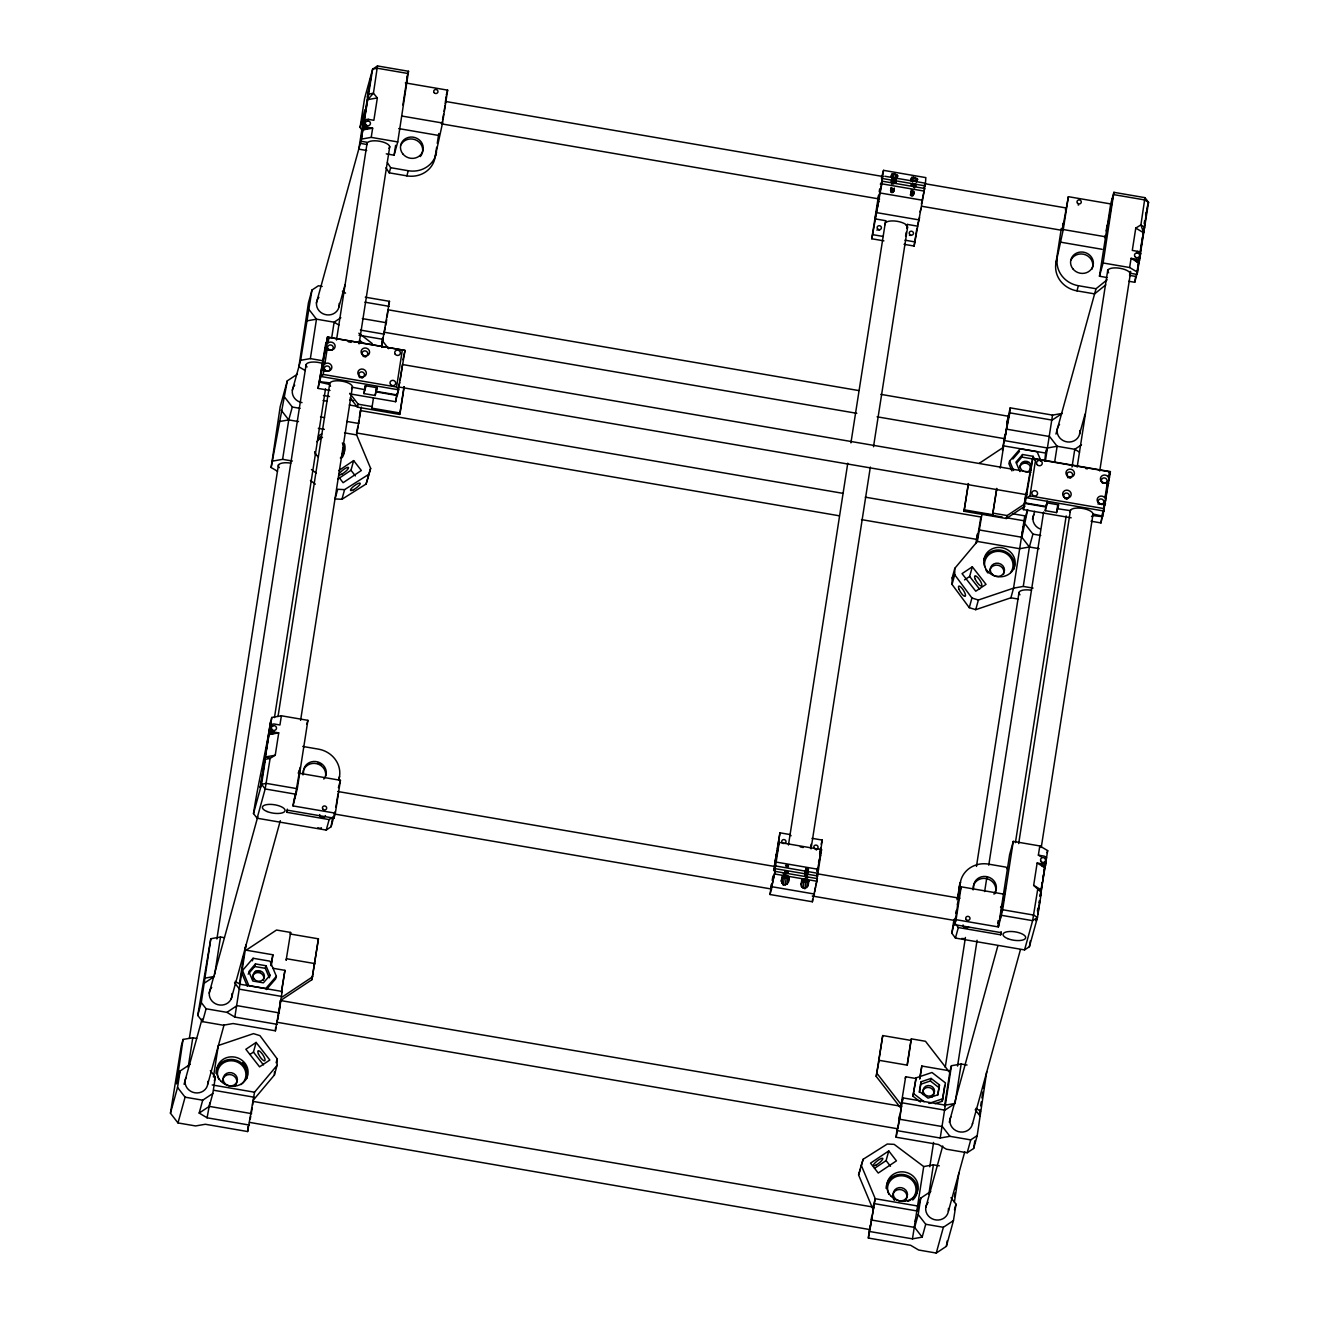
<?xml version="1.0" encoding="UTF-8"?>
<svg xmlns="http://www.w3.org/2000/svg" width="1319" height="1319" viewBox="0 0 1319 1319"><rect width="100%" height="100%" fill="white"/><g stroke="black" fill="none" stroke-linecap="round" stroke-linejoin="round"><path stroke-width="1.5" d="M253.116 1100.376L274.401 1075.001L274.467 1071.786M274.401 1075.001L277.072 1065.34L277.188 1058.893L259.958 1035.646L253.495 1033.634L218.327 1045.505L213.431 1077.062M1018.466 599.106L1010.898 597.804L975.73 609.675L969.267 607.663L952.038 584.416L952.153 577.969L954.808 568.308L977.363 541.449L982.078 513.569M952.038 584.416L954.709 574.754L954.808 568.308M276.875 1021.384L277.122 1021.928M300.171 767.295L294.879 798.077M388.017 309.833L387.176 316.873M402.526 364.126L400.201 379.823M441.469 122.997L441.552 123.871L442.145 121.727M774.731 867.242L775.044 866.468L774.731 871.298L817.401 878.635L812.389 901.767L770.065 894.513L775.061 871.249M774.731 871.298L779.216 842.379L821.539 849.634L817.055 878.553M818.209 873.376L775.869 866.006M252.72 1101.349L873.689 1207.149L869.946 1229.605L869.864 1228.731M924.652 188.386L914.116 246.043L904.043 244.312M925.46 183.226L924.306 188.419L924.668 184.033M280.469 1000.527L901.438 1106.328L899.723 1119.254L897.695 1128.784L276.957 1022.258L276.908 1021.153M1001.236 906.219L1000.56 907.472M1062.191 229.506L1062.29 230.38L1068.374 196.679L1110.697 203.934L1113.896 192.327L1144.941 197.652L1148.552 202.318L1140.16 255.128M771.153 888.116L771.17 889.055L775.028 871.348M953.983 919.475L951.84 933.225L955.434 938.056L1024.566 949.911L1029.414 946.696L1037.476 917.447L1041.351 892.468L1033.667 885.362L1037.146 863.022L1045.011 867.721L1046.561 857.729A4.303 3.99 15.4 0 0 1043.741 856.064L1038.366 855.141L1039.801 845.941L1013.272 841.39L1009.612 854.646L998.384 926.944L956.061 919.689L954.692 924.668L1001.253 932.665L1000.659 934.808L958.336 927.537L955.945 924.306M1108.636 272.819A11.459 4.254 8.8 0 1 1115.709 267.889A11.459 4.254 8.8 0 1 1130.169 273.247L1136.912 274.401L1137.506 272.225L1129.641 267.526L1131.075 258.326L1138.94 263.009L1140.49 253.034A4.303 3.99 15.4 0 0 1137.67 251.352L1132.296 250.429L1135.774 228.088L1140.902 224.922L1144.941 197.652M386.253 153.845L394.084 155.197L397.744 141.924L408.527 71.275L377.481 65.95L373.442 93.22L367.721 99.634L360.994 141.248L367.737 142.403A11.459 4.254 8.8 0 1 382.362 141.858A11.459 4.254 8.8 0 1 388.94 148.272M1107.301 277.584L1099.469 276.232L1103.113 262.976L1113.896 192.327M921.404 203.967L924.603 188.469L881.982 181.148L882.312 176.317L881.999 177.109M235.194 981.369L239.943 984.221L282.266 991.476L275.391 1030.815L233.067 1023.544L223.257 1025.226L202.565 1021.648L197.735 1015.432L201.279 1002.555L210.809 938.732L220.504 937.018L224.428 937.694M196.679 1038.416L192.772 1037.756L183.061 1039.454L181.28 1045.918L170.448 1113.203L177.983 1122.931L195.624 1125.948L205.319 1124.266L247.642 1131.537L254.534 1092.214L277.072 1065.34M381.9 344.935L389.484 301.326L365.297 297.187M770.065 894.513L771.483 884.225M812.389 901.767L812.586 899.377M884.818 176.251L925.427 183.209L925.856 177.62L883.532 170.349L881.982 181.148M950.983 1197.668L956.011 1204.165L953.456 1220.586L946.366 1246.34L936.259 1253.05L918.634 1250.016L910.687 1245.317L868.364 1238.046L869.353 1229.292M868.364 1238.046L875.255 1198.724L861.241 1165.271L863.137 1159.286L887.291 1144.018L894.167 1144.364L923.712 1166.557L933.407 1164.842L939.293 1165.848M986.727 1071.77L977.198 1135.593L973.653 1148.47L967.19 1152.757L946.382 1149.195L938.436 1144.48L896.112 1137.225L897.101 1128.47M896.112 1137.225L903.004 1097.903L945.327 1105.157L955.038 1103.459L961.155 1064.021L967.041 1065.027M923.712 1166.557L912.468 1238.854L870.144 1231.583M1009.81 412.847L1010.206 407.851L1052.529 415.106L1062.24 413.408L1052.133 420.101L1009.81 412.847L1002.44 450.373M1052.529 415.106L1045.538 460.067M247.642 1131.537L248.038 1126.508M275.391 1030.815L275.655 1027.468M294.747 796.874L294.978 794.78M445.228 103.805L446.036 96.716M955.154 918.139L951.84 933.225M1026.363 492.531L1026.528 494.229M1036.289 918.568L1036.223 920.975L1036.8 918.832M1143.491 228.418L1143.425 230.825L1144.002 228.682M771.203 887.423L771.582 884.455M817.236 876.195L817.368 873.722L817.055 874.497M878.685 195.443L878.421 198.905L882.312 181.115L871.793 238.772L883.895 240.849M1005.16 434.841L1004.798 438.782L1008.639 416.293L880.845 394.365M252.605 1105.157L252.968 1100.64M280.353 1004.336L280.535 1000.363M338.027 793.956L335.867 807.31M870.012 1227.198L870.293 1225.087M977.511 534.937L977.148 539.455L980.891 516.999L865.264 497.164M1005.243 434.215L1004.781 438.683L1008.392 417.002M1022.868 528.787L1023.148 526.66M1039.883 900.91L1037.74 914.265M359.428 417.595L360.268 410.539L842.956 493.339M444.948 105.932L444.107 111.373M1062.636 225.862L1063.015 223.274M915.271 1221.526L915.666 1218.937M997.758 923.267L998.137 920.695M277.485 471.279L271.137 467.503L280.205 406.615L287.295 380.861L297.385 374.167M183.061 1039.454L176.548 1083.888L180.093 1071.012L190.183 1064.301M271.137 467.503L287.295 380.861M170.448 1113.203L177.537 1087.45L180.093 1071.012M189.359 1038.432L278.49 464.585M188.172 1067.335L192.772 1037.756M272.918 461.04L282.612 459.342L288.746 419.904L292.29 407.027L284.739 397.299M197.735 1015.432L210.809 938.732M292.373 390.16L300.65 360.318L311.96 290.048L318.423 285.761L322.199 286.421M216.893 938.996L306.107 364.638M214.684 974.494L220.504 937.018M300.65 360.318L310.361 358.603L316.478 319.182L308.943 309.437M329.997 390.44L318.06 388.396L325.875 342.775M318.06 388.396L327.442 337.103L405.032 350.425L397.481 395.008L376.327 391.38L377.316 387.77L366.039 385.84L363.912 393.573L375.19 395.502L376.937 387.44M326.238 830.08L329.14 819.577L334.02 816.181L331.118 826.7L326.238 830.08L257.123 818.225L253.495 813.559C258.095 782.728 265.778 752.572 270.56 721.79L263.816 765.168L271.747 717.487L281.376 715.788L307.904 720.339L297.286 788.696L293.016 805.909L335.339 813.163L340.434 780.304L298.11 773.033M402.905 359.774L405.032 350.425L327.442 337.103L319.89 381.702L330.014 382.873A11.459 4.254 8.8 0 1 342.924 381.339A11.459 4.254 8.8 0 1 352.338 387.275L364.967 389.699L365.577 385.758M362.247 130.713L360.087 127.349L364.588 98.43L372.634 69.165L377.481 65.95M249.423 1125.074L207.099 1117.803L209.836 1102.717M323.221 374.448L396.574 387.028L398.915 389.863L321.308 376.542L323.221 374.448L323.831 370.507L322.578 369.238M325.133 362.148L323.287 363.896L325.133 362.148L327.013 349.98L325.711 349.057M328.926 337.631L328.316 341.588L326.452 343.484M207.099 1117.803L199.169 1113.071L209.259 1106.377L212.804 1093.5L215.36 1077.062L210.331 1070.583M264.41 763.042L271.747 717.487M360.994 141.248L367.737 97.87M253.495 813.559L261.558 784.294L265.432 759.315L270.115 758.392L275.242 755.226L278.721 732.869L269.092 734.568L271.401 724.708A4.303 3.99 15.4 0 1 274.566 724.065L279.941 724.988L281.376 715.788M361.604 139.072L371.216 137.374L372.65 128.174L363.022 129.872L365.33 120.013A4.303 3.99 15.4 0 1 368.496 119.37L373.871 120.293L377.349 97.936L373.442 93.22L368.759 94.144L367.144 99.997L360.417 143.375L367.144 144.529M331.663 337.977L334.119 322.199L340.846 317.731M274.467 717.585L325.529 388.808M278.029 716.481L329.865 382.757M336.51 340.022L367.177 142.633M239.497 983.133L244.048 953.835M300.6 720.355L352.437 386.632M359.081 343.896L389.748 146.508M329.14 819.577L286.817 812.306L287.311 809.157M293.016 805.909L294.219 798.176M394.084 155.197L395.618 145.337M271.038 965.426L272.868 954.775L244.658 949.927L246.076 944.783L234.848 1017.081L277.171 1024.335M271.17 965.706L272.868 954.775M370.639 468.377L368.743 474.362L344.589 489.629L337.713 489.283L335.059 498.945L341.934 499.291L366.088 484.024L367.985 478.039L370.639 468.377L356.625 434.924L361.34 407.06M363.912 393.573L365.132 385.676M382.015 341.951L382.592 338.159M281.689 990.091L284.937 970.339L273.049 968.294M245.928 950.339L276.528 930.027L290.642 932.451L286.124 960.281L286.553 958.732L314.763 963.579L314.351 965.129M404.191 386.714L400.102 413.012L371.892 408.165L373.458 398.058M281.475 992.58L284.937 970.339M381.702 347.441L382.955 339.346L358.999 335.24M375.19 395.502L376.41 387.621M396.574 387.028L402.295 350.227M349.881 393.853L395.651 401.718L396.871 393.82M395.651 401.718L398.635 387.654M331.118 826.7L332.339 818.835M385.989 167.777L389.237 172.838L406.862 175.856A25.061 23.264 15.4 0 0 435.122 157.093L436.655 147.266M437.265 143.342L438.798 133.516M338.983 780.024L339.544 776.38A25.061 23.264 15.4 0 0 318.44 749.143L302.76 746.439M435.122 157.093L442.541 123.013L447.652 90.154L405.329 82.899M286.817 812.306L287.41 810.163L333.954 818.159L334.944 811.877M281.31 1000.016L311.911 979.687L318.423 938.831L290.213 934L290.642 932.451M350.162 397.827L357.4 407.159L399.723 414.43L404.01 386.813M311.911 979.687L318.423 938.831M773.626 870.425L779.958 832.817L790.213 834.581A11.459 4.254 8.8 0 0 791.07 835.768M871.793 238.772L878.536 195.393M779.958 832.817L777.501 848.595L779.216 842.379M781.277 881.108L782.118 876.245L784.261 878.322L788.976 878.157L786.849 876.08L788.795 879.872L788.333 882.312L786.998 884.274L783.239 884.901L781.277 881.108L783.222 875.816L784.97 875.75L783.09 876.69M781.821 883.384L782.711 877.696M891.479 177.768L892.073 173.976L893.754 173.729L898.107 175.955L895.337 178.049L896.871 178.675L897.019 177.785M891.842 176.911L891.71 177.785L893.441 177.719L890.968 175.823L892.073 173.976M783.272 877.597L783.684 874.975L787.822 875.684L787.41 878.306C775.358 877.564 790.642 873.376 787.41 878.306M891.347 182.203C891.083 176.614 902.608 185.501 891.347 182.203L891.759 179.565M788.465 845.001L847.771 463.183M850.92 442.871L885.626 220.685L875.371 218.921M890.49 190.645L892.254 188.073L894.101 190.051L893.227 192.162L891.43 192.459L890.984 187.479M890.754 191.733L891.298 188.205M783.239 884.901L784.261 878.322M892.996 178.659L893.754 173.729M784.508 878.091L784.92 875.47M892.584 182.698L892.996 180.076L895.898 180.274L895.486 182.912M891.43 192.459L892.007 188.716M786.025 878.355L786.437 875.734M892.336 192.623L892.914 188.881M785.118 885.214L786.14 878.652M894.101 182.962L894.513 180.34M894.876 178.972L895.65 174.042M893.227 192.162L893.787 188.633M893.886 191.222L894.364 188.056M786.998 884.274L787.872 878.586M896.656 178.659L897.233 174.866M788.251 877.58L788.399 876.706M788.333 882.312L789.174 877.465M801.029 884.488L801.87 879.641L804.705 879.13L802.842 880.086L801.029 884.488L801.573 886.78L804.87 888.61L808.085 885.709L808.151 880.086L806.601 879.46L808.003 880.977M801.573 886.78L801.87 879.641M911.231 181.165L911.825 177.373L913.506 177.109L917.859 179.351L915.089 181.428M802.842 880.086L802.974 879.196M911.594 180.291L911.462 181.181L913.193 181.115L910.72 179.203L911.825 177.373M804.755 875.569C805.101 872.634 810.558 877.58 804.755 875.569L805.86 868.496C812.29 868.331 804.722 872.584 805.86 868.496M910.506 195.13L911.116 191.915L912.913 191.618L913.853 193.431L912.979 195.558L910.506 195.13L911.33 189.821M802.974 888.281L803.996 881.719L802.463 881.092M805.002 874.662L805.744 869.897M912.748 182.038L913.506 177.109M804.26 881.488C798.407 876.904 814.796 882.296 804.26 881.488L804.672 878.866M912.336 186.094C906.466 181.511 922.871 186.902 912.336 186.094L912.748 183.456M805.497 875.865L806.667 868.38M911.182 195.855L912.056 190.233M805.843 874.629L806.503 870.293M810.493 848.183L811.103 844.226M905.592 236.249L906.202 232.309M917.694 226.176L907.439 224.428L906.829 228.368A11.459 4.254 8.8 0 0 897.415 221.345A11.459 4.254 8.8 0 0 885.098 224.659M805.777 881.751L806.189 879.114M806.75 874.794L807.409 870.458M912.089 196.003L912.962 190.381M913.853 186.358L914.265 183.72M804.87 888.61L805.893 882.032L808.728 881.537L808.151 880.086M811.037 848.875L870.342 467.058M873.508 446.745L907.571 227.412M914.891 180.719L915.402 177.438M807.492 875.091L808.217 870.326M912.979 195.558L913.539 192.013M913.638 194.618L914.116 191.453M807.162 881.702L807.574 879.064M915.238 186.292L915.65 183.671M806.733 887.671L807.624 881.966M916.408 182.055L916.985 178.263M808.085 885.709L808.926 880.845M817.665 867.853L817.088 871.529L820.5 855.124L818.522 862.329M819.627 854.02L820.55 848.101M914.116 246.043L916.87 228.302M812.026 838.323L822.281 840.071L819.824 855.85L821.539 849.634M903.004 1097.903L900.349 1107.548L876.212 1076.419L882.724 1035.563L910.951 1040.411L911.363 1038.861L925.476 1041.285L949.614 1072.413L951.461 1065.719L961.155 1064.021M1025.044 506.1L1006.331 518.515L964.024 511.261L968.311 483.661M882.724 1035.563L878.652 1061.861L879.064 1060.311L907.291 1065.158L911.363 1038.861M964.024 511.261L968.492 483.545M876.212 1076.419L879.064 1060.311M975.879 543.51L977.346 534.03M907.175 1064.68L910.951 1040.411M964.403 509.843L992.63 514.69L996.702 488.393M1002.737 448.476L1004.798 435.204M915.452 1078.431L905.675 1076.749L901.157 1104.597L877.036 1073.452M992.63 514.69L996.818 488.871M1000.231 468.113L1003.677 445.871L1045.604 453.06L1044.73 461.32M920.398 1102.008L912.946 1096.221L916.095 1077.87L931.989 1072.495L945.426 1082.899L942.261 1101.25L935.204 1103.64M912.946 1096.221L916.095 1077.87M919.673 1078.645L921.816 1066.032L950.026 1070.88L944.569 1106.014M919.805 1078.958L921.816 1066.032M919.195 1092.231L921.14 1081.761L931.066 1078.414L939.474 1084.91L937.941 1094.786L927.999 1098.133L919.607 1091.637L921.14 1081.761M957.033 899.822L960.281 882.889A25.061 23.264 15.4 0 1 988.541 864.126L1006.166 867.16L1008.326 870.524M1105.751 284.888L1094.605 293.873L1076.98 290.856A25.061 23.264 15.4 0 1 1055.86 263.619L1061.35 228.253M960.281 882.889L957.726 899.327L961.172 886.813L1003.495 894.084M1055.86 263.619L1063.262 229.539L1068.374 196.679M1065.439 210.067L1065.768 207.907L925.922 183.885M954.692 924.668L958.583 898.783M956.061 919.689L961.172 886.813M1071.143 517.806L1023.396 509.612L1025.852 493.834M1023.396 509.612L1029.941 472.68M1029.793 473.191L1033.156 456.325L1022.555 454.511L1015.943 462.145L1019.9 471.592M1058.234 504.798L1057.624 508.738L1070.385 510.651A11.459 4.254 8.8 0 1 1082.075 508.359A11.459 4.254 8.8 0 1 1093.006 513.981L1102.832 516.224L1110.384 471.641L1032.793 458.32L1025.242 502.918L1046.412 506.545L1047.401 502.935L1058.679 504.88L1056.552 512.596L1045.275 510.667L1046.198 504.748M1010.898 597.804L1013.553 588.142L1024.781 515.844L1012.695 513.767M912.468 1238.854L922.179 1237.14L914.644 1227.412L918.189 1214.535L920.744 1198.114L930.835 1191.403M1039.174 548.671L1029.381 547.006L1021.846 537.262L1027.666 509.777M1105.52 503.776L1103.954 504.55L1104.25 511.08L1026.66 497.758L1029.974 495.895L1035.695 459.094L1032.793 458.32M937.529 1095.38L939.474 1084.91M929.796 1166.804L933.588 1142.452M945.245 1067.351L965.426 937.463M976.456 866.435L1019.01 592.445M942.261 1101.25L944.717 1085.471M928.807 1194.42L933.407 1164.842M954.709 574.754L971.938 598.002L978.385 600.013L1013.553 588.142L1023.264 586.427L1029.381 547.006L1032.925 534.113L1025.391 524.385M951.461 1065.719L940.216 1138.017L897.893 1130.762M957.545 1066.082L977.082 940.249M984.65 891.545L986.859 877.349M988.755 865.165L1043.609 512.036M1045.275 510.667L1047.187 501.138M1054.672 462.046L1057.129 446.267L1049.594 436.54L1007.271 429.285M1056.552 512.596L1057.789 504.715M946.366 1246.34L947.207 1240.866M954.428 1196.811L955.055 1192.871M955.665 1188.93L956.275 1184.99M954.379 1202.186L958.979 1172.607M1099.469 276.232L1110.697 203.934M998.384 926.944L1002.654 909.747L1013.272 841.39M1072.001 467.041L1074.771 449.301L1081.498 444.833M1000.659 934.808L1001.137 931.659M1015.416 842.66L1066.181 515.91M1018.68 843.583L1070.517 509.843M1077.161 467.124L1107.812 269.736M979.423 1113.731L980.033 1109.79M980.66 1105.85L981.27 1101.893M981.88 1097.952L982.803 1092.033M983.413 1088.093L984.023 1084.152M1130.202 271.434L1129.592 275.374L1136.319 276.528L1138.462 262.728M1041.252 847.457L1093.088 513.718M1099.733 470.982L1130.696 271.566M1029.414 946.696L1030.304 940.909M1128.85 281.277L1134.736 282.282L1135.659 276.38M1040.048 896.343L1040.658 892.402M1041.268 888.462L1042.191 882.543M1042.801 878.602L1043.411 874.662M1044.021 870.721L1044.632 866.764M1045.242 862.824L1045.868 858.883M1140.308 250.89L1142.452 237.09M1046.148 858.718L1040.328 896.195L1046.231 859.823L1045.242 858.916M1136.912 274.401L1139.665 256.644M1140.275 252.704L1143.655 231.023M1046.511 857.993L1047.665 850.623L1039.801 845.941M1137.506 272.225L1139.863 257.106M1091.044 521.219L1100.986 522.918L1102.519 513.058M1105.24 496.175L1106.229 498.417L1105.24 496.175L1107.136 484.024L1108.652 483.578M1108.438 475.615L1109.394 478.006L1109.048 471.674L1110.384 471.641L1108.966 476.786M1100.986 522.918L1105.289 500.445M1105.899 496.505L1106.822 490.586M1107.284 487.156L1108.042 482.705M973.653 1148.47L974.856 1140.754M879.229 191.733L879.691 188.881M252.226 1107.746L251.253 1113.549M279.974 1006.925L279.001 1012.728M955.813 913.424L956.275 910.572M1022.011 534.228L1022.472 531.376M1144.167 223.719L1144.628 220.85M772.192 880.465L772.934 876.063M358.455 423.399L358.966 420.448M386.714 319.742L385.676 325.513M871.15 1219.63L871.645 1216.695M898.882 1118.825L899.393 1115.874M1107.152 225.17L1106.13 230.94M1037.41 911L1037.921 908.049M815.587 886.714L814.581 892.073M443.596 114.324L442.574 119.683M880.449 184.479L880.713 183.094M815.95 884.868L817.351 878.602M1006.991 421.915L1010.206 407.851M357.944 426.235L356.658 432.22M250.247 1118.908L250.742 1116.385M278.474 1015.564L277.551 1020.131M1007.122 422.987L1007.617 420.464M957.297 904.785L957.792 902.262M998.928 921.091L997.988 925.658M1145.65 215.079L1146.145 212.54M1144.447 226.637L1146.92 209.078M277.864 1018.796L280.749 999.851M1140.061 258.211L1139.616 258.606A4.303 3.99 15.4 0 1 1136.45 259.249L1135.906 261.211L1138.94 263.009L1139.534 260.173M1046.132 862.923L1045.687 863.302A4.303 3.99 15.4 0 1 1042.521 863.945L1041.977 865.907L1045.011 867.721L1045.588 864.885M773.956 870.705L774.385 868.66M402.889 104.992L407.225 77.063L406.895 78.035M385.181 328.035L384.406 331.514M298.605 772.95L299.215 770.148M399.706 382.345L398.915 385.808M872.667 1211.337L873.689 1207.149M1038.943 902.691L1039.372 900.646M814.351 893.161L813.477 896.31M882.691 178.576L925.015 185.847M817.764 875.981L775.44 868.71M1105.19 235.507L1104.613 237.651M900.844 1108.471L901.536 1106.394M311.96 290.048L308.415 302.941L298.869 366.781L305.217 370.54M360.087 127.349L364.951 109.708L358.817 149.146L366.666 150.481M364.341 122.354L365.759 121.496L364.341 122.354L364.885 120.392M316.379 302.991L360.582 142.518M367.952 121.332L368.496 119.37M364.159 125.058L364.456 125.585A4.303 3.99 15.4 0 0 367.276 127.251L366.731 129.213L363.615 127.036M338.95 306.865L344.951 285.069M406.928 77.079L408.527 71.275M389.237 172.838L390.655 167.694L387.407 162.649M406.862 175.856L408.28 170.728A25.061 23.264 15.4 0 0 436.54 151.949M357.4 407.159L358.207 404.208L349.766 393.309M270.411 727.066L270.956 725.104M388.594 304.557L389.484 301.326M446.267 95.133L447.652 90.154M270.23 729.77L270.527 730.281A4.303 3.99 15.4 0 0 273.346 731.946L272.802 733.925L269.686 731.732M341.934 499.291L344.589 489.629M337.746 479.127L350.986 470.256L353.657 460.595L361.34 470.504L343.121 482.705L338.736 477.049M257.123 818.225L265.168 788.96L270.115 758.392L265.63 756.925L275.242 755.226M184.066 1084.284L202.087 1018.895M209.177 993.141L257.749 816.807M202.565 1021.648L206.11 1008.771L201.279 1002.555M371.892 408.165L372.321 406.615L358.207 404.208M177.983 1122.931L185.089 1097.177L177.537 1087.45M366.088 484.024L368.743 474.362M199.169 1113.071L202.714 1100.194L212.804 1093.5M306.849 724.131L307.904 720.339M207.742 1084.185L224.115 1024.748M231.204 998.994L280.32 820.682M266.389 989.547L275.655 978.863L276.363 976.291L270.016 961.172L253.083 958.27L242.498 970.487L241.789 973.059L247.345 986.282M214.354 1080.739L215.36 1077.062M399.723 414.43L400.102 413.012M252.374 960.842L253.083 958.27M248.137 974.147L254.748 966.514L255.457 963.925L266.042 965.755L270.016 975.203L269.307 977.775L265.333 968.327L266.042 965.755M250.033 1054.392L253.446 1052.1L256.117 1042.439L269.834 1060.014L259.563 1066.84L245.845 1049.281L256.117 1042.439M338.604 779.793L339.544 776.38M338.406 787.674L340.434 780.304M333.954 818.159L335.339 813.163M276.116 1062.768L277.188 1058.893M881.405 178.081L883.532 170.349M876.706 208.32L878.701 201.098L875.288 217.52M920.035 211.963L921.025 208.369M917.612 224.774L919.59 217.569M821.16 844.16L822.281 840.071M964.519 579.882L969.646 576.452L972.317 566.807L986.035 584.366L975.763 591.209L962.046 573.633L972.317 566.807M969.267 607.663L971.938 598.002M1041.087 461.188L1037.113 451.741L1020.181 448.839L1009.596 461.056L1008.887 463.628L1011.937 470.899M975.73 609.675L978.385 600.013M1016.553 463.183L1021.846 457.083L1022.555 454.511M1006.331 518.515L1007.155 515.564L1025.852 503.149M1076.98 290.856L1078.381 285.712A25.061 23.264 15.4 0 1 1057.277 258.475M1029.529 470.174L1031.227 463.991M1027.435 509.793L1024.401 520.84L1006.249 517.724M1045.604 453.06L1047.022 447.899L1045.951 453.505M1032.464 519.241L1034.657 511.327M1055.942 434.05L1096.023 288.746L1107.169 279.76M917.579 1205.995L875.255 1198.724L872.601 1208.385L858.587 1174.932L861.241 1165.271M861.01 1167.018L863.137 1159.286M1079.601 433.967L1085.059 414.15M905.246 1078.299L905.675 1076.749M1146.936 208.171L1148.552 202.318L1144.777 199.944L1113.731 194.618M874.497 1168.37L886.088 1160.605L888.759 1150.943L896.442 1160.852L878.24 1173.053L870.54 1163.16L888.759 1150.943M1137.143 253.314L1137.67 251.352M1143.062 233.15L1144.678 227.297L1140.902 224.922L1143.639 232.787L1135.774 228.088M1140.259 255.507L1140.787 253.545M1134.736 282.282L1136.319 276.528M955.434 938.056L958.336 927.537M920.415 1084.35L930.357 1080.986L931.066 1078.414M920.744 1198.114L917.183 1210.99L874.86 1203.719M925.806 1207.413L942.722 1145.997M949.268 1122.222L997.84 945.888M922.179 1237.14L925.724 1224.263L918.189 1214.535M936.259 1253.05L943.365 1227.297L953.456 1220.586M948.377 1211.287L964.75 1151.85M972.4 1124.118L1020.411 949.762M1047.055 852.799L1047.665 850.623M967.19 1152.757L970.735 1139.88L977.198 1135.593M1024.566 949.911L1032.629 920.662L1037.575 890.094L1041.532 890.061L1033.667 885.362M954.478 1209.671L956.011 1204.165M1008.31 417.315L1008.59 416.408M858.587 1174.932L860.483 1168.947M249.456 1122.37L869.946 1229.605M365.66 128.899L363.022 129.872L363.912 127.547M271.73 733.595L269.092 734.568L269.983 732.243M952.153 577.969L954.659 574.985M255.457 963.925L248.846 971.575L252.803 981.023L263.388 982.836L270.016 975.203M276.363 976.291L265.762 988.508L248.846 985.59L242.498 970.487M1012.86 459.045L1019.472 451.428M363.022 129.872L364.703 128.322M269.092 734.568L270.758 733.034M338.752 470.586L353.657 460.595M979.456 463.216L1003.264 447.405M204.297 983.166L214.387 976.456L204.676 978.17M206.11 1008.771L226.917 1012.349L237.008 1005.639L279.331 1012.91M282.134 997.049L312.735 976.719M955.038 1103.459L944.932 1110.153L902.608 1102.898M1137.027 261.261L1139.088 260.568M1045.143 865.264L1043.098 865.956M891.578 183.968L893.837 183.885M783.222 873.805L786.998 873.673M928.856 1103.459L942.97 1098.678M352.767 387.605L352.206 387.786A11.459 4.254 8.8 0 1 351.53 388.775M271.829 726.192L272.901 725.978M377.349 97.936L367.721 99.634L372.634 69.165L377.333 68.242L408.362 73.567M306.783 320.88L316.478 319.182L334.119 322.199L338.884 325.035M279.034 421.602L288.746 419.904L298.539 421.585M1029.381 547.006L1019.686 548.704L977.363 541.449M940.216 1138.017L949.927 1136.319L970.735 1139.88M325.43 350.079L327.013 349.98M892.172 178.065L896.31 178.774M322.298 370.276L323.831 370.507M445.542 101.464L883.367 176.581M881.883 183.836L924.207 191.09M880.152 192.986L922.476 200.241M402.229 116.105L442.541 123.013M1063.262 229.539L1105.586 236.793M441.799 123.904L879.608 199.037M922.179 206.341L1062.042 230.347M398.717 128.586L439.095 135.527M1059.833 242.037L1102.14 249.307M877.086 212.705L919.409 219.96M367.276 127.251L372.65 128.174M1131.075 258.326L1136.45 259.249M371.216 137.374L397.744 141.924M1103.113 262.976L1129.641 267.526M872.914 234.7L883.186 236.447M904.982 240.19L915.238 241.954M390.655 167.694L408.28 170.728M1078.381 285.712L1096.023 288.746M364.901 302.183L389.089 306.321M387.901 309.767L858.521 390.523M362.346 318.604L386.533 322.759M384.159 332.223L856.806 413.325M877.102 416.804L1004.897 438.732M360.417 330.08L384.373 334.202M1005.094 440.711L1047.418 447.982L1057.129 446.267L1074.771 449.301L1079.519 452.137M1035.695 459.094L1109.048 471.674M1021.846 457.083L1032.447 458.897M1024.138 462.194L1027.666 462.804M402.856 364.588L1030.831 472.35M310.361 358.603L322.116 360.631M399.113 387.044L1027.089 494.79M1029.974 495.895L1103.327 508.491M319.759 382.213L329.585 384.456A11.459 4.254 8.8 0 0 330.574 386.236M376.179 391.891L397.349 395.535M1025.11 503.429L1046.264 507.057M1102.7 516.735L1092.577 515.564A11.459 4.254 8.8 0 1 1091.522 516.471M323.435 395.486L329.486 396.524M349.634 399.987L353.673 400.679M993.042 513.14L1007.155 515.564M323.056 400.481L327.079 401.174M349.255 404.982L357.317 406.367M984.089 513.915L1002.226 517.032M292.29 407.027L300.122 408.362M1032.925 534.113L1040.773 535.465M320.501 416.919L324.523 417.612M346.699 421.42L358.784 423.481M979.522 530.007L1021.846 537.262M356.427 432.929L839.214 515.778M861.521 519.62L977.148 539.455M318.341 428.345L324.375 429.384M344.539 432.846L356.625 434.924M282.612 459.342L292.406 461.023M1023.264 586.427L1033.057 588.109M273.346 731.946L278.721 732.869M1037.146 863.022L1042.521 863.945M776.166 862.082L818.472 869.353M337.68 791.482L775.49 866.616M818.06 873.92L959.952 898.272M297.286 788.696L266.24 783.371L261.558 784.294L265.168 788.96L296.214 794.285M1002.654 909.747L1033.684 915.073L1037.476 917.447L1032.629 920.662L1001.583 915.337M805.233 876.805L807.986 877.564M774.616 873.969L816.939 881.24M803.996 881.719L805.893 882.032M772.192 886.78L814.515 894.051M333.938 813.938L771.747 889.072M812.29 896.03L956.193 920.728M254.748 966.514L265.333 968.327M255.276 971.312L260.568 972.235M281.887 996.472L239.563 989.217L234.535 982.721M900.069 1119.32L942.393 1126.591L949.927 1136.319M212.211 1084.943L254.534 1092.214M213.826 1090.285L254.138 1097.21M185.089 1097.177L202.714 1100.194M925.724 1224.263L943.365 1227.297M209.259 1106.377L251.583 1113.632M872.321 1220.157L914.644 1227.412M1103.954 504.55L1105.223 504.798M913.589 187.282L914.71 187.941M1107.136 484.024L1108.372 484.617M342.396 291.235L345.562 293.115M1038.366 855.141L1041.598 857.053M975.829 1108.372L980.594 1111.208M226.917 1012.349L234.848 1017.081M311.465 469.564L316.379 473.257M310.443 480.446L315.356 484.155M358.867 333.196L372.304 343.599M359.362 340.187L363.549 343.435M930.357 1080.986L938.765 1087.483M913.655 1093.649L924.091 1101.744M1069.824 510.832L1070.253 511.178A11.459 4.254 8.8 0 0 1070.336 512.3M969.646 576.452L979.638 589.23M253.446 1052.1L263.437 1064.878M350.986 470.256L355.388 475.912M886.088 1160.605L890.49 1166.26M382.526 340.896L388.561 348.678M975.186 1109.724L980.198 1116.204M281.194 410.176L288.746 419.904M361.505 122.205L363.665 125.585M1138.116 261.047L1138.94 263.009M1033.156 456.325L1034.739 460.1M1009.596 461.056L1013.569 470.504M1045.011 867.721L1044.17 865.742A2.572 2.391 15.4 0 1 1044.005 866.402M1019.966 594.77A11.459 4.254 8.8 0 1 1031.442 590.269M800.254 846.88A11.459 4.254 8.8 0 1 803.139 847.523M279.315 467.668A11.459 4.254 8.8 0 1 290.79 463.167M302.018 402.625A11.459 10.634 15.4 0 1 294.698 385.164M315.835 455.022A14.328 13.289 15.4 0 1 314.664 451.659M316.906 441.733A14.328 13.289 15.4 0 1 322.495 437.43M342.693 447.718A14.328 13.289 15.4 0 1 342.132 454.593M344.572 444.008A15.762 14.624 15.4 0 1 340.351 458.006M318.176 457.001A15.762 14.624 15.4 0 1 315.719 453.835M318.423 436.226A15.762 14.624 15.4 0 1 321.688 434.033M342.346 442.97A15.762 14.624 15.4 0 1 342.165 457.66M317.714 438.798A15.762 14.624 15.4 0 1 320.979 436.622M1039.801 528.853A11.459 10.634 15.4 0 1 1033.816 514.608M984.782 566.659A14.328 13.289 15.4 0 1 1001.698 551.721A14.328 13.289 15.4 0 1 1010.552 572.644M987.98 573.007A14.328 13.289 15.4 0 1 985.936 570.006M989.728 571.012A7.156 6.644 15.4 0 1 998.285 565.29A7.156 6.644 15.4 0 1 1003.561 574.227M983.677 560.179A15.762 14.624 15.4 0 1 1003.001 550.683A15.762 14.624 15.4 0 1 1013.882 569.181M948.427 1208.501A11.459 10.634 15.4 0 1 934 1219.531A11.459 10.634 15.4 0 1 928.131 1202.417M888.94 1194.437A14.328 13.289 15.4 0 1 895.617 1176.845A14.328 13.289 15.4 0 1 914.628 1183.786A14.328 13.289 15.4 0 1 907.967 1201.362M892.831 1197.174A7.156 6.644 15.4 0 1 902.196 1189.969A7.156 6.644 15.4 0 1 904.488 1201.428M894.43 1200.339A7.156 6.644 15.4 0 1 893.408 1198.856M886.104 1188.386A15.762 14.624 15.4 0 1 907.95 1175.806A15.762 14.624 15.4 0 1 912.748 1199.993M207.775 1081.399A11.459 10.634 15.4 0 1 194.816 1092.775A11.459 10.634 15.4 0 1 185.979 1077.656M218.839 1079.437A14.328 13.289 15.4 0 1 224.411 1062.372A14.328 13.289 15.4 0 1 243.257 1066.741A14.328 13.289 15.4 0 1 240.981 1084.581M222.73 1082.19A7.156 6.644 15.4 0 1 232.095 1074.985A7.156 6.644 15.4 0 1 234.37 1086.427M216.003 1073.386A15.762 14.624 15.4 0 1 233.892 1059.652A15.762 14.624 15.4 0 1 246.785 1078.612M242.811 1062.57A6.018 1.715 57.7 0 1 244.625 1064.614M245.499 1065.9A6.018 1.715 57.7 0 1 246.274 1067.252M307.063 366.962A11.459 4.254 8.8 0 1 309.141 362.527A11.459 4.254 8.8 0 1 321.424 363.104M339.181 303.403A11.459 10.634 15.4 0 1 324.754 314.433A11.459 10.634 15.4 0 1 318.901 297.319M231.979 993.553A11.459 10.634 15.4 0 1 217.553 1004.583A11.459 10.634 15.4 0 1 211.7 987.469M252.885 979.687A5.738 5.309 15.4 0 1 252.523 978.319M252.539 976.917A5.738 5.309 15.4 0 1 259.728 972.812A5.738 5.309 15.4 0 1 263.421 980.182M1079.816 430.505A11.459 10.634 15.4 0 1 1065.406 441.519A11.459 10.634 15.4 0 1 1059.536 424.421M1031.062 468.822A5.738 5.309 15.4 0 1 1024.995 471.79M1023.577 471.361A5.738 5.309 15.4 0 1 1022.406 462.128A5.738 5.309 15.4 0 1 1031.474 466.102M1030.93 469.432A5.738 5.309 15.4 0 1 1029.76 471.938M1019.636 467.503A5.738 5.309 15.4 0 1 1030.947 468.047M972.581 1123.326A11.459 10.634 15.4 0 1 958.204 1131.57A11.459 10.634 15.4 0 1 950.818 1116.797M923.003 1094.572A5.738 5.309 15.4 0 1 925.724 1087.911A5.738 5.309 15.4 0 1 933.143 1090.137A5.738 5.309 15.4 0 1 931.709 1097.177M909.418 235.392A2.143 1.995 15.4 0 1 911.05 235.458M907.439 224.428A11.459 4.254 8.8 0 1 906.038 225.219M886.483 221.872A11.459 4.254 8.8 0 1 885.626 220.685M876.871 230.116A2.143 1.995 15.4 0 1 879.476 230.248M783.552 843.55A2.143 1.995 15.4 0 1 781.986 840.566A2.143 1.995 15.4 0 1 785.464 840.302A2.143 1.995 15.4 0 1 784.657 843.468M815.637 849.354A2.143 1.995 15.4 0 1 816.51 850.03M815.076 848.892A2.143 1.995 15.4 0 1 814.499 845.545A2.143 1.995 15.4 0 1 817.978 846.584A2.143 1.995 15.4 0 1 815.62 849.057M348.315 341.769A11.459 4.254 8.8 0 1 351.2 342.412M330.03 350.244A2.869 2.654 15.4 0 1 327.92 346.254A2.869 2.654 15.4 0 1 332.569 345.908A2.869 2.654 15.4 0 1 331.498 350.129M363.319 356.427A2.143 1.995 15.4 0 1 364.885 356.888M359.51 377.564A2.143 1.995 15.4 0 1 361.62 377.926M327.458 350.046A2.869 2.654 15.4 0 1 330.921 350.211M324.194 371.084A2.869 2.654 15.4 0 1 327.656 371.249M359.246 376.937A2.869 2.654 15.4 0 1 362.577 377.943M363.236 355.751A2.869 2.654 15.4 0 1 365.841 356.905M1085.982 468.674A11.459 4.254 8.8 0 1 1087.45 468.822M1067.632 477.659A2.143 1.995 15.4 0 1 1069.742 478.022M1064.895 498.582A2.143 1.995 15.4 0 1 1066.477 499.06M1101.909 482.688A2.869 2.654 15.4 0 1 1104.728 483.166M1097.985 504.039A2.869 2.654 15.4 0 1 1101.975 504.715M1064.812 497.922A2.869 2.654 15.4 0 1 1067.434 499.06M1068.093 476.884A2.869 2.654 15.4 0 1 1070.698 478.039M303.007 774.913A11.459 10.634 15.4 0 1 314.483 763.371A11.459 10.634 15.4 0 1 325.612 776.001M317.665 763.272A15.762 14.624 15.4 0 1 321.424 764.921M303.535 772.983A11.459 10.634 15.4 0 1 317.945 761.97A11.459 10.634 15.4 0 1 323.815 779.067M272.176 730.99A2.572 2.391 15.4 0 1 274.055 731.55M321.407 827.788A2.869 2.654 15.4 0 1 317.928 827.623M325.414 815.554A2.869 2.671 15.4 0 1 324.837 816.807L322.924 817.731A2.869 2.671 15.4 0 1 320.319 816.593L319.956 815.966A2.869 2.671 15.4 0 1 319.775 814.581M1070.962 260.041A11.459 10.634 15.4 0 1 1085.933 254.979A11.459 10.634 15.4 0 1 1091.918 269.224M1078.085 204.907A2.143 1.995 15.4 0 1 1078.629 205.072M1137.934 261.706A2.572 2.391 15.4 0 1 1137.605 262.234M400.844 145.041A11.459 10.634 15.4 0 1 417.15 140.655A11.459 10.634 15.4 0 1 420.283 156.565M973.109 889.896A11.459 10.634 15.4 0 1 986.068 878.536A11.459 10.634 15.4 0 1 994.922 893.639M958.864 888.033A25.061 23.264 15.4 0 1 960.628 882.23M973.636 887.984A11.459 10.634 15.4 0 1 988.063 876.954A11.459 10.634 15.4 0 1 993.916 894.068M1041.351 862.972A2.572 2.391 15.4 0 1 1042.669 863.203M964.057 938.501A2.869 2.654 15.4 0 1 961.881 938.386M968.525 926.614A2.869 2.671 15.5 0 1 968.13 927.191L967.668 927.603A2.869 2.671 15.5 0 1 964.766 927.884L963.249 926.35A2.869 2.671 15.5 0 1 963.084 924.965M260.222 786.948L260.305 787.822L264.047 765.366L260.222 786.948M367.424 96.798L367.506 97.672L371.249 75.216L367.424 96.798M1000.132 917.925L1000.247 919.129L1005.391 888.264L1000.132 917.925M1107.333 227.775L1107.449 228.978L1112.593 198.114L1107.333 227.775M785.613 865.478C787.789 869.897 790.806 863.417 785.613 865.478M776.199 855.075L774.764 864.275L778.177 847.853L776.199 855.075M784.723 871.48L788.102 872.073L784.723 871.48M353.508 489.712A6.018 1.451 -36.5 0 0 360.202 483.282A6.018 1.451 -36.5 0 0 352.321 487.469A6.018 1.451 -36.5 0 0 353.508 489.712M341.934 474.098A6.018 1.401 -38 0 0 348.513 467.52A6.018 1.401 -38 0 0 340.78 471.905A6.018 1.401 -38 0 0 341.934 474.098M991.954 573.996A7.156 6.644 15.4 0 0 1004.089 572.281A7.156 6.644 15.4 0 0 996.043 563.229A7.156 6.644 15.4 0 0 991.954 573.996M988.294 571.984A15.762 14.624 15.4 0 0 1014.591 566.609A15.762 14.624 15.4 0 0 995.598 547.731A15.762 14.624 15.4 0 0 988.294 571.984M959.111 589.412A6.018 1.715 57.7 0 0 965.195 596.303A6.018 1.715 57.7 0 0 961.666 587.895A6.018 1.715 57.7 0 0 959.111 589.412M975.269 579.189A6.018 1.748 56.2 0 0 981.567 585.933A6.018 1.748 56.2 0 0 977.89 577.64A6.018 1.748 56.2 0 0 975.269 579.189M894.958 1198.41A7.156 6.644 15.4 0 0 907.093 1196.712A7.156 6.644 15.4 0 0 899.047 1187.644A7.156 6.644 15.4 0 0 894.958 1198.41M891.298 1196.399A15.762 14.624 15.4 0 0 917.595 1191.024A15.762 14.624 15.4 0 0 898.602 1172.162A15.762 14.624 15.4 0 0 891.298 1196.399M876.212 1164.99A6.018 1.401 -38 0 0 882.807 1158.412A6.018 1.401 -38 0 0 875.074 1162.814A6.018 1.401 -38 0 0 876.212 1164.99M224.857 1083.427A7.156 6.644 15.4 0 0 236.991 1081.712A7.156 6.644 15.4 0 0 228.945 1072.66A7.156 6.644 15.4 0 0 224.857 1083.427M221.18 1081.415A15.762 14.624 15.4 0 0 247.494 1076.04A15.762 14.624 15.4 0 0 228.5 1057.162A15.762 14.624 15.4 0 0 221.18 1081.415M258.458 1054.046A6.018 1.748 56.2 0 0 264.756 1060.789A6.018 1.748 56.2 0 0 261.063 1052.496A6.018 1.748 56.2 0 0 258.458 1054.046M254.155 978.995A5.738 5.309 15.4 0 0 263.965 978.253A5.738 5.309 15.4 0 0 258.046 970.636A5.738 5.309 15.4 0 0 254.155 978.995M924.256 1093.88A5.738 5.309 15.4 0 0 934.066 1093.154A5.738 5.309 15.4 0 0 928.147 1085.521A5.738 5.309 15.4 0 0 924.256 1093.88M877.564 228.83A2.143 1.995 15.4 0 0 881.24 228.55A2.143 1.995 15.4 0 0 879.031 225.681A2.143 1.995 15.4 0 0 877.564 228.83M909.632 234.32A2.143 1.995 15.4 0 0 913.309 234.057A2.143 1.995 15.4 0 0 911.083 231.188A2.143 1.995 15.4 0 0 909.632 234.32M390.572 384.538A2.869 2.654 15.4 0 0 395.469 384.175A2.869 2.654 15.4 0 0 392.518 380.35A2.869 2.654 15.4 0 0 390.572 384.538M324.177 369.369A4.303 3.99 15.4 0 0 331.531 368.825A4.303 3.99 15.4 0 0 327.096 363.104A4.303 3.99 15.4 0 0 324.177 369.369M327.442 348.348A4.303 3.99 15.4 0 0 334.795 347.787A4.303 3.99 15.4 0 0 330.36 342.066A4.303 3.99 15.4 0 0 327.442 348.348M324.886 370.161A2.869 2.654 15.4 0 0 329.799 369.798A2.869 2.654 15.4 0 0 326.832 365.973A2.869 2.654 15.4 0 0 324.886 370.161M361.917 354.25A4.303 3.99 15.4 0 0 369.271 353.706A4.303 3.99 15.4 0 0 364.835 347.985A4.303 3.99 15.4 0 0 361.917 354.25M358.653 375.288A4.303 3.99 15.4 0 0 366.006 374.744A4.303 3.99 15.4 0 0 361.571 369.023A4.303 3.99 15.4 0 0 358.653 375.288M395.271 354.3A2.869 2.654 15.4 0 0 400.168 353.937A2.869 2.654 15.4 0 0 397.217 350.129A2.869 2.654 15.4 0 0 395.271 354.3M359.362 376.08A2.869 2.654 15.4 0 0 364.258 375.701A2.869 2.654 15.4 0 0 361.307 371.892A2.869 2.654 15.4 0 0 359.362 376.08M362.626 355.042A2.869 2.654 15.4 0 0 367.539 354.679A2.869 2.654 15.4 0 0 364.572 350.87A2.869 2.654 15.4 0 0 362.626 355.042M1032.431 494.856A2.869 2.654 15.4 0 0 1037.344 494.493A2.869 2.654 15.4 0 0 1034.376 490.668A2.869 2.654 15.4 0 0 1032.431 494.856M1097.969 502.325A4.303 3.99 15.4 0 0 1105.322 501.781A4.303 3.99 15.4 0 0 1100.903 496.059A4.303 3.99 15.4 0 0 1097.969 502.325M1101.25 481.303A4.303 3.99 15.4 0 0 1108.603 480.743A4.303 3.99 15.4 0 0 1104.168 475.021A4.303 3.99 15.4 0 0 1101.25 481.303M1101.959 482.094A2.869 2.654 15.4 0 0 1106.855 481.715A2.869 2.654 15.4 0 0 1103.904 477.907A2.869 2.654 15.4 0 0 1101.959 482.094M1098.694 503.116A2.869 2.654 15.4 0 0 1103.591 502.753A2.869 2.654 15.4 0 0 1100.64 498.945A2.869 2.654 15.4 0 0 1098.694 503.116M1066.774 475.384A4.303 3.99 15.4 0 0 1074.128 474.824A4.303 3.99 15.4 0 0 1069.693 469.119A4.303 3.99 15.4 0 0 1066.774 475.384M1063.51 496.422A4.303 3.99 15.4 0 0 1070.863 495.862A4.303 3.99 15.4 0 0 1066.428 490.14A4.303 3.99 15.4 0 0 1063.51 496.422M1037.13 464.618A2.869 2.654 15.4 0 0 1042.026 464.255A2.869 2.654 15.4 0 0 1039.075 460.43A2.869 2.654 15.4 0 0 1037.13 464.618M1064.219 497.197A2.869 2.654 15.4 0 0 1069.115 496.834A2.869 2.654 15.4 0 0 1066.164 493.026A2.869 2.654 15.4 0 0 1064.219 497.197M1067.483 476.175A2.869 2.654 15.4 0 0 1072.396 475.796A2.869 2.654 15.4 0 0 1069.429 471.988A2.869 2.654 15.4 0 0 1067.483 476.175M267.081 811.531A11.459 4.254 8.8 0 0 285.003 810.872A11.459 4.254 8.8 0 0 269.043 804.392A11.459 4.254 8.8 0 0 267.081 811.531M271.895 729.374A2.572 2.391 15.4 0 0 276.314 729.044A2.572 2.391 15.4 0 0 273.643 725.615A2.572 2.391 15.4 0 0 271.895 729.374M322.842 809.091A2.143 1.995 15.4 0 0 326.518 808.811A2.143 1.995 15.4 0 0 324.293 805.958A2.143 1.995 15.4 0 0 322.842 809.091M1135.016 256.661A2.572 2.391 15.4 0 0 1139.418 256.331A2.572 2.391 15.4 0 0 1136.764 252.902A2.572 2.391 15.4 0 0 1135.016 256.661M1072.825 268.779A11.459 10.634 15.4 0 0 1092.445 267.312A11.459 10.634 15.4 0 0 1080.624 252.044A11.459 10.634 15.4 0 0 1072.825 268.779M1077.442 203.044A2.143 1.995 15.4 0 0 1081.118 202.763A2.143 1.995 15.4 0 0 1078.909 199.911A2.143 1.995 15.4 0 0 1077.442 203.044M365.825 124.678A2.572 2.391 15.4 0 0 370.243 124.349A2.572 2.391 15.4 0 0 367.589 120.903A2.572 2.391 15.4 0 0 365.825 124.678M402.724 153.779A11.459 10.634 15.4 0 0 422.327 152.312A11.459 10.634 15.4 0 0 410.506 137.061A11.459 10.634 15.4 0 0 402.724 153.779M434.132 92.643A2.143 1.995 15.4 0 0 437.809 92.363A2.143 1.995 15.4 0 0 435.583 89.511A2.143 1.995 15.4 0 0 434.132 92.643M1007.732 938.633A11.459 4.254 8.8 0 0 1025.638 937.957A11.459 4.254 8.8 0 0 1009.694 931.494A11.459 4.254 8.8 0 0 1007.732 938.633M1041.07 861.373A2.572 2.391 15.4 0 0 1045.489 861.043A2.572 2.391 15.4 0 0 1042.834 857.597A2.572 2.391 15.4 0 0 1041.07 861.373M966.151 919.491A2.143 1.995 15.4 0 0 969.828 919.211A2.143 1.995 15.4 0 0 967.618 916.342A2.143 1.995 15.4 0 0 966.151 919.491"/></g></svg>
